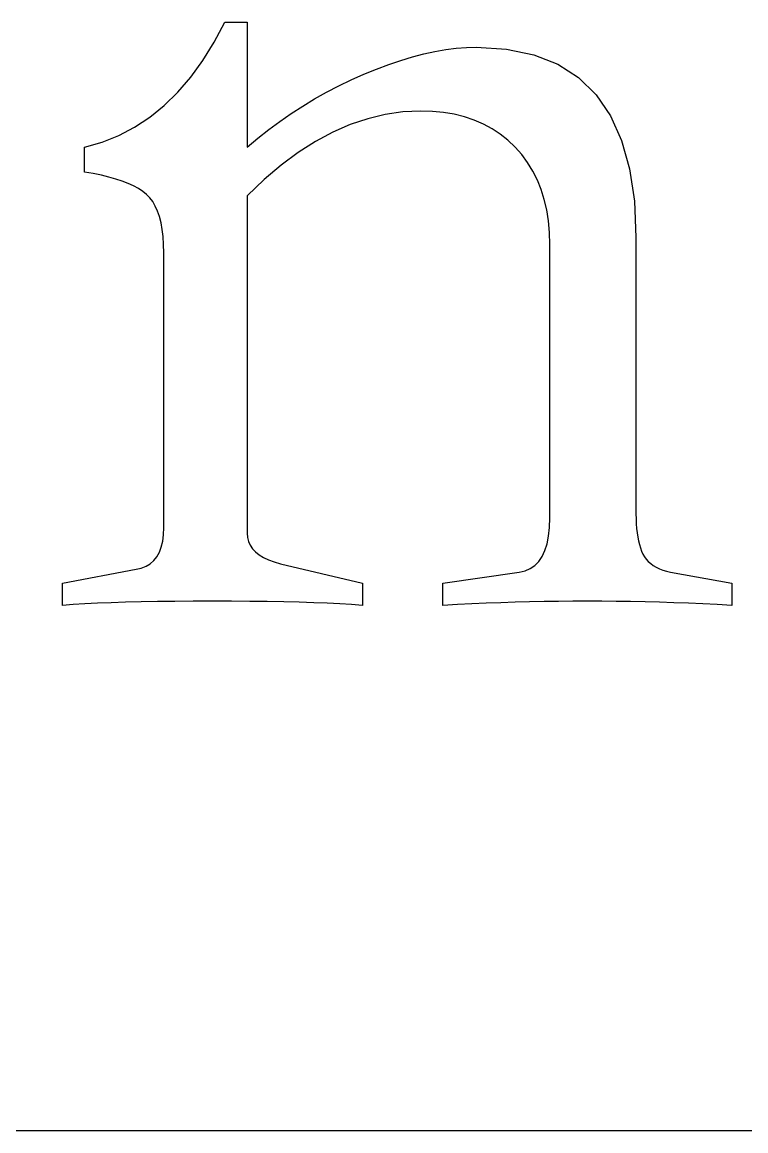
# Model space of a CAD drawing. Header units: millimetres. Extents: x -210 to 210, y -148 to 148.
# Drawn here: x -43.478 to -40.903, y -37.2 to -33.255 of the extents above; entities that cross this region are included whole.
import ezdxf

# ---------------------------------------------------------------- set-up
doc = ezdxf.new("R2010")
doc.units = ezdxf.units.MM
doc.layers.get('0').update_dxf_attribs({"lineweight": 18})

msp = doc.modelspace()

# ---------------------------------------------------------------- linework, layer by layer
at = {"color": 7, "lineweight": 30, "ltscale": 0.002015}
msp.add_line((-42.7944, -33.3264), (-42.7565, -33.2552), dxfattribs=at)
at = {"color": 7, "lineweight": 30, "ltscale": 0.001977}
for p, q in [((-42.7565, -33.2552), (-42.6775, -33.2552)), ((-43.3347, -35.3305), (-43.3347, -35.2515)), ((-42.2673, -35.2515), (-42.2673, -35.3305)), ((-41.9808, -35.3305), (-41.9808, -35.2515)), ((-40.953, -35.2515), (-40.953, -35.3305))]:
    msp.add_line(p, q, dxfattribs=at)
at = {"color": 7, "lineweight": 30, "ltscale": 0.011118}
msp.add_line((-42.6775, -33.2552), (-42.6775, -33.6999), dxfattribs=at)
at = {"color": 7, "lineweight": 30, "ltscale": 0.001921}
msp.add_line((-42.835, -33.3916), (-42.7944, -33.3264), dxfattribs=at)
at = {"color": 7, "lineweight": 30, "ltscale": 0.001048}
msp.add_line((-42.0893, -33.3788), (-42.0487, -33.3683), dxfattribs=at)
at = {"color": 7, "lineweight": 30, "ltscale": 0.001011}
msp.add_line((-42.0487, -33.3683), (-42.0092, -33.3596), dxfattribs=at)
at = {"color": 7, "lineweight": 30, "ltscale": 0.000974443}
msp.add_line((-42.0092, -33.3596), (-41.9708, -33.3528), dxfattribs=at)
at = {"color": 7, "lineweight": 30, "ltscale": 0.000940829}
msp.add_line((-41.9708, -33.3528), (-41.9335, -33.348), dxfattribs=at)
at = {"color": 7, "lineweight": 30, "ltscale": 0.000907729}
msp.add_line((-41.9335, -33.348), (-41.8973, -33.3451), dxfattribs=at)
at = {"color": 7, "lineweight": 30, "ltscale": 0.000878472}
msp.add_line((-41.8973, -33.3451), (-41.8622, -33.3442), dxfattribs=at)
at = {"color": 7, "lineweight": 30, "ltscale": 0.002705}
msp.add_line((-41.8622, -33.3442), (-41.7542, -33.3509), dxfattribs=at)
at = {"color": 7, "lineweight": 30, "ltscale": 0.002468}
msp.add_line((-41.7542, -33.3509), (-41.6576, -33.3712), dxfattribs=at)
at = {"color": 7, "lineweight": 30, "ltscale": 0.002293}
msp.add_line((-41.6576, -33.3712), (-41.5724, -33.4051), dxfattribs=at)
at = {"color": 7, "lineweight": 30, "ltscale": 0.001835}
msp.add_line((-42.8782, -33.4509), (-42.835, -33.3916), dxfattribs=at)
at = {"color": 7, "lineweight": 30, "ltscale": 0.00117}
msp.add_line((-42.2175, -33.4222), (-42.1736, -33.4058), dxfattribs=at)
at = {"color": 7, "lineweight": 30, "ltscale": 0.001128}
msp.add_line((-42.1736, -33.4058), (-42.1309, -33.3914), dxfattribs=at)
at = {"color": 7, "lineweight": 30, "ltscale": 0.001087}
msp.add_line((-42.1309, -33.3914), (-42.0893, -33.3788), dxfattribs=at)
at = {"color": 7, "lineweight": 30, "ltscale": 0.002194}
msp.add_line((-41.5724, -33.4051), (-41.4985, -33.4525), dxfattribs=at)
at = {"color": 7, "lineweight": 30, "ltscale": 0.00176}
msp.add_line((-42.9241, -33.5043), (-42.8782, -33.4509), dxfattribs=at)
at = {"color": 7, "lineweight": 30, "ltscale": 0.001232}
msp.add_line((-42.3075, -33.4604), (-42.2624, -33.4405), dxfattribs=at)
at = {"color": 7, "lineweight": 30, "ltscale": 0.001212}
msp.add_line((-42.2624, -33.4405), (-42.2175, -33.4222), dxfattribs=at)
at = {"color": 7, "lineweight": 30, "ltscale": 0.002182}
msp.add_line((-41.4985, -33.4525), (-41.436, -33.5134), dxfattribs=at)
at = {"color": 7, "lineweight": 30, "ltscale": 0.001225}
msp.add_line((-42.3952, -33.5043), (-42.3517, -33.4817), dxfattribs=at)
at = {"color": 7, "lineweight": 30, "ltscale": 0.001228}
msp.add_line((-42.3517, -33.4817), (-42.3075, -33.4604), dxfattribs=at)
at = {"color": 7, "lineweight": 30, "ltscale": 0.001698}
msp.add_line((-42.9727, -33.5517), (-42.9241, -33.5043), dxfattribs=at)
at = {"color": 7, "lineweight": 30, "ltscale": 0.001223}
msp.add_line((-42.4798, -33.5535), (-42.4379, -33.5283), dxfattribs=at)
at = {"color": 7, "lineweight": 30, "ltscale": 0.001224}
for p, q in [((-42.4379, -33.5283), (-42.3952, -33.5043)), ((-42.5209, -33.5802), (-42.4798, -33.5535))]:
    msp.add_line(p, q, dxfattribs=at)
at = {"color": 7, "lineweight": 30, "ltscale": 0.002258}
msp.add_line((-41.436, -33.5134), (-41.3849, -33.5879), dxfattribs=at)
at = {"color": 7, "lineweight": 30, "ltscale": 0.001648}
msp.add_line((-43.0239, -33.5932), (-42.9727, -33.5517), dxfattribs=at)
at = {"color": 7, "lineweight": 30, "ltscale": 0.001615}
msp.add_line((-43.0778, -33.6288), (-43.0239, -33.5932), dxfattribs=at)
at = {"color": 7, "lineweight": 30, "ltscale": 0.00123}
msp.add_line((-42.6008, -33.6374), (-42.5612, -33.6081), dxfattribs=at)
at = {"color": 7, "lineweight": 30, "ltscale": 0.001226}
msp.add_line((-42.5612, -33.6081), (-42.5209, -33.5802), dxfattribs=at)
at = {"color": 7, "lineweight": 30, "ltscale": 0.001642}
msp.add_line((-42.2482, -33.5986), (-42.3104, -33.6197), dxfattribs=at)
at = {"color": 7, "lineweight": 30, "ltscale": 0.001607}
msp.add_line((-42.1857, -33.5835), (-42.2482, -33.5986), dxfattribs=at)
at = {"color": 7, "lineweight": 30, "ltscale": 0.001586}
msp.add_line((-42.1229, -33.5745), (-42.1857, -33.5835), dxfattribs=at)
at = {"color": 7, "lineweight": 30, "ltscale": 0.00158}
msp.add_line((-42.0598, -33.5715), (-42.1229, -33.5745), dxfattribs=at)
at = {"color": 7, "lineweight": 30, "ltscale": 0.00104}
msp.add_line((-42.0182, -33.5727), (-42.0598, -33.5715), dxfattribs=at)
at = {"color": 7, "lineweight": 30, "ltscale": 0.001}
msp.add_line((-41.9784, -33.5766), (-42.0182, -33.5727), dxfattribs=at)
at = {"color": 7, "lineweight": 30, "ltscale": 0.000964845}
msp.add_line((-41.9403, -33.583), (-41.9784, -33.5766), dxfattribs=at)
at = {"color": 7, "lineweight": 30, "ltscale": 0.000933806}
msp.add_line((-41.9041, -33.592), (-41.9403, -33.583), dxfattribs=at)
at = {"color": 7, "lineweight": 30, "ltscale": 0.00090932}
msp.add_line((-41.8696, -33.6036), (-41.9041, -33.592), dxfattribs=at)
at = {"color": 7, "lineweight": 30, "ltscale": 0.000891595}
msp.add_line((-41.8369, -33.6177), (-41.8696, -33.6036), dxfattribs=at)
at = {"color": 7, "lineweight": 30, "ltscale": 0.002415}
msp.add_line((-41.3849, -33.5879), (-41.3451, -33.6759), dxfattribs=at)
at = {"color": 7, "lineweight": 30, "ltscale": 0.001597}
msp.add_line((-43.1344, -33.6584), (-43.0778, -33.6288), dxfattribs=at)
at = {"color": 7, "lineweight": 30, "ltscale": 0.001235}
msp.add_line((-42.6395, -33.668), (-42.6008, -33.6374), dxfattribs=at)
at = {"color": 7, "lineweight": 30, "ltscale": 0.001749}
msp.add_line((-42.3723, -33.6468), (-42.434, -33.68), dxfattribs=at)
at = {"color": 7, "lineweight": 30, "ltscale": 0.00169}
msp.add_line((-42.3104, -33.6197), (-42.3723, -33.6468), dxfattribs=at)
at = {"color": 7, "lineweight": 30, "ltscale": 0.000878516}
msp.add_line((-41.8059, -33.6344), (-41.8369, -33.6177), dxfattribs=at)
at = {"color": 7, "lineweight": 30, "ltscale": 0.000873391}
msp.add_line((-41.7768, -33.6537), (-41.8059, -33.6344), dxfattribs=at)
at = {"color": 7, "lineweight": 30, "ltscale": 0.001611}
msp.add_line((-43.2556, -33.6999), (-43.1937, -33.6821), dxfattribs=at)
at = {"color": 7, "lineweight": 30, "ltscale": 0.001595}
msp.add_line((-43.1937, -33.6821), (-43.1344, -33.6584), dxfattribs=at)
at = {"color": 7, "lineweight": 30, "ltscale": 0.00124}
msp.add_line((-42.6775, -33.6999), (-42.6395, -33.668), dxfattribs=at)
at = {"color": 7, "lineweight": 30, "ltscale": 0.00182}
msp.add_line((-42.434, -33.68), (-42.4953, -33.7191), dxfattribs=at)
at = {"color": 7, "lineweight": 30, "ltscale": 0.000875523}
msp.add_line((-41.7494, -33.6755), (-41.7768, -33.6537), dxfattribs=at)
at = {"color": 7, "lineweight": 30, "ltscale": 0.000884326}
msp.add_line((-41.7238, -33.6999), (-41.7494, -33.6755), dxfattribs=at)
at = {"color": 7, "lineweight": 30, "ltscale": 0.002636}
msp.add_line((-41.3451, -33.6759), (-41.3166, -33.7774), dxfattribs=at)
at = {"color": 7, "lineweight": 30, "ltscale": 0.002224}
msp.add_line((-43.2556, -33.7889), (-43.2556, -33.6999), dxfattribs=at)
at = {"color": 7, "lineweight": 30, "ltscale": 0.001898}
msp.add_line((-42.4953, -33.7191), (-42.5563, -33.7644), dxfattribs=at)
at = {"color": 7, "lineweight": 30, "ltscale": 0.000886456}
msp.add_line((-41.7003, -33.7265), (-41.7238, -33.6999), dxfattribs=at)
at = {"color": 7, "lineweight": 30, "ltscale": 0.000882281}
msp.add_line((-41.6794, -33.7549), (-41.7003, -33.7265), dxfattribs=at)
at = {"color": 7, "lineweight": 30, "ltscale": 0.001986}
msp.add_line((-42.5563, -33.7644), (-42.617, -33.8156), dxfattribs=at)
at = {"color": 7, "lineweight": 30, "ltscale": 0.000884516}
msp.add_line((-41.6608, -33.785), (-41.6794, -33.7549), dxfattribs=at)
at = {"color": 7, "lineweight": 30, "ltscale": 0.000777838}
msp.add_line((-43.2249, -33.7941), (-43.2556, -33.7889), dxfattribs=at)
at = {"color": 7, "lineweight": 30, "ltscale": 0.000732566}
msp.add_line((-43.1962, -33.7999), (-43.2249, -33.7941), dxfattribs=at)
at = {"color": 7, "lineweight": 30, "ltscale": 0.00068963}
msp.add_line((-43.1694, -33.8064), (-43.1962, -33.7999), dxfattribs=at)
at = {"color": 7, "lineweight": 30, "ltscale": 0.000645978}
msp.add_line((-43.1445, -33.8134), (-43.1694, -33.8064), dxfattribs=at)
at = {"color": 7, "lineweight": 30, "ltscale": 0.000893599}
msp.add_line((-41.6447, -33.8169), (-41.6608, -33.785), dxfattribs=at)
at = {"color": 7, "lineweight": 30, "ltscale": 0.002908}
msp.add_line((-41.3166, -33.7774), (-41.2996, -33.8925), dxfattribs=at)
at = {"color": 7, "lineweight": 30, "ltscale": 0.000604484}
msp.add_line((-43.1216, -33.821), (-43.1445, -33.8134), dxfattribs=at)
at = {"color": 7, "lineweight": 30, "ltscale": 0.000564308}
msp.add_line((-43.1005, -33.8292), (-43.1216, -33.821), dxfattribs=at)
at = {"color": 7, "lineweight": 30, "ltscale": 0.00052572}
msp.add_line((-43.0814, -33.838), (-43.1005, -33.8292), dxfattribs=at)
at = {"color": 7, "lineweight": 30, "ltscale": 0.00048885}
msp.add_line((-43.0643, -33.8474), (-43.0814, -33.838), dxfattribs=at)
at = {"color": 7, "lineweight": 30, "ltscale": 0.002081}
msp.add_line((-42.617, -33.8156), (-42.6775, -33.8729), dxfattribs=at)
at = {"color": 7, "lineweight": 30, "ltscale": 0.000908135}
msp.add_line((-41.6312, -33.8506), (-41.6447, -33.8169), dxfattribs=at)
at = {"color": 7, "lineweight": 30, "ltscale": 0.000455911}
msp.add_line((-43.049, -33.8574), (-43.0643, -33.8474), dxfattribs=at)
at = {"color": 7, "lineweight": 30, "ltscale": 0.000424658}
msp.add_line((-43.0357, -33.8679), (-43.049, -33.8574), dxfattribs=at)
at = {"color": 7, "lineweight": 30, "ltscale": 0.000417563}
msp.add_line((-43.024, -33.8798), (-43.0357, -33.8679), dxfattribs=at)
at = {"color": 7, "lineweight": 30, "ltscale": 0.000433968}
msp.add_line((-43.0135, -33.8936), (-43.024, -33.8798), dxfattribs=at)
at = {"color": 7, "lineweight": 30, "ltscale": 0.030018}
msp.add_line((-42.6775, -33.8729), (-42.6775, -35.0736), dxfattribs=at)
at = {"color": 7, "lineweight": 30, "ltscale": 0.000929379}
msp.add_line((-41.6201, -33.8861), (-41.6312, -33.8506), dxfattribs=at)
at = {"color": 7, "lineweight": 30, "ltscale": 0.000956243}
msp.add_line((-41.6114, -33.9234), (-41.6201, -33.8861), dxfattribs=at)
at = {"color": 7, "lineweight": 30, "ltscale": 0.000458563}
msp.add_line((-43.0042, -33.9094), (-43.0135, -33.8936), dxfattribs=at)
at = {"color": 7, "lineweight": 30, "ltscale": 0.000487784}
msp.add_line((-42.9962, -33.9272), (-43.0042, -33.9094), dxfattribs=at)
at = {"color": 7, "lineweight": 30, "ltscale": 0.000988014}
msp.add_line((-41.6052, -33.9624), (-41.6114, -33.9234), dxfattribs=at)
at = {"color": 7, "lineweight": 30, "ltscale": 0.003219}
msp.add_line((-41.2996, -33.8925), (-41.2939, -34.0211), dxfattribs=at)
at = {"color": 7, "lineweight": 30, "ltscale": 0.000522232}
msp.add_line((-42.9894, -33.947), (-42.9962, -33.9272), dxfattribs=at)
at = {"color": 7, "lineweight": 30, "ltscale": 0.000561049}
msp.add_line((-42.9838, -33.9687), (-42.9894, -33.947), dxfattribs=at)
at = {"color": 7, "lineweight": 30, "ltscale": 0.001025}
msp.add_line((-41.6015, -34.0032), (-41.6052, -33.9624), dxfattribs=at)
at = {"color": 7, "lineweight": 30, "ltscale": 0.00060281}
msp.add_line((-42.9795, -33.9924), (-42.9838, -33.9687), dxfattribs=at)
at = {"color": 7, "lineweight": 30, "ltscale": 0.000647}
msp.add_line((-42.9764, -34.0181), (-42.9795, -33.9924), dxfattribs=at)
at = {"color": 7, "lineweight": 30, "ltscale": 0.001065}
msp.add_line((-41.6003, -34.0458), (-41.6015, -34.0032), dxfattribs=at)
at = {"color": 7, "lineweight": 30, "ltscale": 0.000693169}
msp.add_line((-42.9745, -34.0458), (-42.9764, -34.0181), dxfattribs=at)
at = {"color": 7, "lineweight": 30, "ltscale": 0.024582}
msp.add_line((-41.2939, -34.0211), (-41.2939, -35.0044), dxfattribs=at)
at = {"color": 7, "lineweight": 30, "ltscale": 0.000741353}
msp.add_line((-42.9739, -34.0755), (-42.9745, -34.0458), dxfattribs=at)
at = {"color": 7, "lineweight": 30, "ltscale": 0.024459}
msp.add_line((-42.9739, -35.0538), (-42.9739, -34.0755), dxfattribs=at)
at = {"color": 7, "lineweight": 30, "ltscale": 0.024335}
msp.add_line((-41.6003, -35.0192), (-41.6003, -34.0458), dxfattribs=at)
at = {"color": 7, "lineweight": 30, "ltscale": 0.000849214}
msp.add_line((-41.6014, -35.0532), (-41.6003, -35.0192), dxfattribs=at)
at = {"color": 7, "lineweight": 30, "ltscale": 0.000458387}
msp.add_line((-41.2939, -35.0044), (-41.2937, -35.0227), dxfattribs=at)
at = {"color": 7, "lineweight": 30, "ltscale": 0.000436595}
msp.add_line((-41.2937, -35.0227), (-41.2929, -35.0402), dxfattribs=at)
at = {"color": 7, "lineweight": 30, "ltscale": 0.000637713}
msp.add_line((-42.9749, -35.0793), (-42.9739, -35.0538), dxfattribs=at)
at = {"color": 7, "lineweight": 30, "ltscale": 0.000771088}
msp.add_line((-41.6046, -35.0838), (-41.6014, -35.0532), dxfattribs=at)
at = {"color": 7, "lineweight": 30, "ltscale": 0.000415018}
msp.add_line((-41.2929, -35.0402), (-41.2917, -35.0567), dxfattribs=at)
at = {"color": 7, "lineweight": 30, "ltscale": 0.000393797}
msp.add_line((-41.2917, -35.0567), (-41.29, -35.0724), dxfattribs=at)
at = {"color": 7, "lineweight": 30, "ltscale": 0.000533318}
msp.add_line((-42.9828, -35.1232), (-42.9779, -35.1024), dxfattribs=at)
at = {"color": 7, "lineweight": 30, "ltscale": 0.000582835}
msp.add_line((-42.9779, -35.1024), (-42.9749, -35.0793), dxfattribs=at)
at = {"color": 7, "lineweight": 30, "ltscale": 0.00038396}
msp.add_line((-42.6775, -35.0736), (-42.6763, -35.0889), dxfattribs=at)
at = {"color": 7, "lineweight": 30, "ltscale": 0.000369156}
msp.add_line((-42.6763, -35.0889), (-42.6727, -35.1032), dxfattribs=at)
at = {"color": 7, "lineweight": 30, "ltscale": 0.000365092}
msp.add_line((-42.6727, -35.1032), (-42.6668, -35.1166), dxfattribs=at)
at = {"color": 7, "lineweight": 30, "ltscale": 0.000699198}
msp.add_line((-41.6101, -35.1113), (-41.6046, -35.0838), dxfattribs=at)
at = {"color": 7, "lineweight": 30, "ltscale": 0.000373439}
msp.add_line((-41.29, -35.0724), (-41.2877, -35.0872), dxfattribs=at)
at = {"color": 7, "lineweight": 30, "ltscale": 0.000353716}
msp.add_line((-41.2877, -35.0872), (-41.285, -35.101), dxfattribs=at)
at = {"color": 7, "lineweight": 30, "ltscale": 0.000334739}
msp.add_line((-41.285, -35.101), (-41.2818, -35.114), dxfattribs=at)
at = {"color": 7, "lineweight": 30, "ltscale": 0.000457791}
msp.add_line((-42.9986, -35.1576), (-42.9897, -35.1416), dxfattribs=at)
at = {"color": 7, "lineweight": 30, "ltscale": 0.000491036}
msp.add_line((-42.9897, -35.1416), (-42.9828, -35.1232), dxfattribs=at)
at = {"color": 7, "lineweight": 30, "ltscale": 0.000371784}
msp.add_line((-42.6668, -35.1166), (-42.6585, -35.1289), dxfattribs=at)
at = {"color": 7, "lineweight": 30, "ltscale": 0.000389685}
msp.add_line((-42.6585, -35.1289), (-42.6478, -35.1403), dxfattribs=at)
at = {"color": 7, "lineweight": 30, "ltscale": 0.000417031}
msp.add_line((-42.6478, -35.1403), (-42.6348, -35.1506), dxfattribs=at)
at = {"color": 7, "lineweight": 30, "ltscale": 0.00057715}
msp.add_line((-41.6275, -35.1563), (-41.6177, -35.1354), dxfattribs=at)
at = {"color": 7, "lineweight": 30, "ltscale": 0.000633044}
msp.add_line((-41.6177, -35.1354), (-41.6101, -35.1113), dxfattribs=at)
at = {"color": 7, "lineweight": 30, "ltscale": 0.000316278}
msp.add_line((-41.2818, -35.114), (-41.2781, -35.1261), dxfattribs=at)
at = {"color": 7, "lineweight": 30, "ltscale": 0.000299496}
msp.add_line((-41.2781, -35.1261), (-41.2739, -35.1374), dxfattribs=at)
at = {"color": 7, "lineweight": 30, "ltscale": 0.000283726}
msp.add_line((-41.2739, -35.1374), (-41.2692, -35.1477), dxfattribs=at)
at = {"color": 7, "lineweight": 30, "ltscale": 0.000274383}
msp.add_line((-41.2692, -35.1477), (-41.2638, -35.1572), dxfattribs=at)
at = {"color": 7, "lineweight": 30, "ltscale": 0.000432371}
msp.add_line((-43.0372, -35.1914), (-43.0224, -35.1825), dxfattribs=at)
at = {"color": 7, "lineweight": 30, "ltscale": 0.000427237}
msp.add_line((-43.0224, -35.1825), (-43.0095, -35.1712), dxfattribs=at)
at = {"color": 7, "lineweight": 30, "ltscale": 0.000436302}
msp.add_line((-43.0095, -35.1712), (-42.9986, -35.1576), dxfattribs=at)
at = {"color": 7, "lineweight": 30, "ltscale": 0.000451289}
msp.add_line((-42.6348, -35.1506), (-42.6194, -35.16), dxfattribs=at)
at = {"color": 7, "lineweight": 30, "ltscale": 0.000491794}
msp.add_line((-42.6194, -35.16), (-42.6016, -35.1684), dxfattribs=at)
at = {"color": 7, "lineweight": 30, "ltscale": 0.000536585}
msp.add_line((-42.6016, -35.1684), (-42.5814, -35.1759), dxfattribs=at)
at = {"color": 7, "lineweight": 30, "ltscale": 0.000586239}
msp.add_line((-42.5814, -35.1759), (-42.5589, -35.1823), dxfattribs=at)
at = {"color": 7, "lineweight": 30, "ltscale": 0.007491}
msp.add_line((-42.5589, -35.1823), (-42.2673, -35.2515), dxfattribs=at)
at = {"color": 7, "lineweight": 30, "ltscale": 0.000493272}
msp.add_line((-41.6699, -35.1995), (-41.6536, -35.1884), dxfattribs=at)
at = {"color": 7, "lineweight": 30, "ltscale": 0.000503892}
msp.add_line((-41.6536, -35.1884), (-41.6394, -35.174), dxfattribs=at)
at = {"color": 7, "lineweight": 30, "ltscale": 0.000532829}
msp.add_line((-41.6394, -35.174), (-41.6275, -35.1563), dxfattribs=at)
at = {"color": 7, "lineweight": 30, "ltscale": 0.000273619}
msp.add_line((-41.2638, -35.1572), (-41.2574, -35.1661), dxfattribs=at)
at = {"color": 7, "lineweight": 30, "ltscale": 0.000275439}
msp.add_line((-41.2574, -35.1661), (-41.2499, -35.1742), dxfattribs=at)
at = {"color": 7, "lineweight": 30, "ltscale": 0.000280742}
msp.add_line((-41.2499, -35.1742), (-41.2415, -35.1817), dxfattribs=at)
at = {"color": 7, "lineweight": 30, "ltscale": 0.000289045}
msp.add_line((-41.2415, -35.1817), (-41.2322, -35.1885), dxfattribs=at)
at = {"color": 7, "lineweight": 30, "ltscale": 0.006663}
msp.add_line((-43.3347, -35.2515), (-43.0728, -35.202), dxfattribs=at)
at = {"color": 7, "lineweight": 30, "ltscale": 0.000480585}
msp.add_line((-43.0728, -35.202), (-43.054, -35.1979), dxfattribs=at)
at = {"color": 7, "lineweight": 30, "ltscale": 0.000450123}
msp.add_line((-43.054, -35.1979), (-43.0372, -35.1914), dxfattribs=at)
at = {"color": 7, "lineweight": 30, "ltscale": 0.006866}
msp.add_line((-41.9808, -35.2515), (-41.709, -35.2119), dxfattribs=at)
at = {"color": 7, "lineweight": 30, "ltscale": 0.000528374}
msp.add_line((-41.709, -35.2119), (-41.6884, -35.2073), dxfattribs=at)
at = {"color": 7, "lineweight": 30, "ltscale": 0.000502349}
msp.add_line((-41.6884, -35.2073), (-41.6699, -35.1995), dxfattribs=at)
at = {"color": 7, "lineweight": 30, "ltscale": 0.000300564}
msp.add_line((-41.2322, -35.1885), (-41.2218, -35.1945), dxfattribs=at)
at = {"color": 7, "lineweight": 30, "ltscale": 0.000314828}
msp.add_line((-41.2218, -35.1945), (-41.2104, -35.1999), dxfattribs=at)
at = {"color": 7, "lineweight": 30, "ltscale": 0.000329794}
msp.add_line((-41.2104, -35.1999), (-41.1981, -35.2046), dxfattribs=at)
at = {"color": 7, "lineweight": 30, "ltscale": 0.000348117}
msp.add_line((-41.1981, -35.2046), (-41.1848, -35.2086), dxfattribs=at)
at = {"color": 7, "lineweight": 30, "ltscale": 0.000368012}
msp.add_line((-41.1848, -35.2086), (-41.1704, -35.2119), dxfattribs=at)
at = {"color": 7, "lineweight": 30, "ltscale": 0.005524}
msp.add_line((-41.1704, -35.2119), (-40.953, -35.2515), dxfattribs=at)
at = {"color": 7, "lineweight": 30, "ltscale": 0.000959325}
for p, q in [((-43.2964, -35.3277), (-43.3347, -35.3305)), ((-42.2673, -35.3305), (-42.3056, -35.3277))]:
    msp.add_line(p, q, dxfattribs=at)
at = {"color": 7, "lineweight": 30, "ltscale": 0.001042}
for p, q in [((-43.2548, -35.3252), (-43.2964, -35.3277)), ((-42.3056, -35.3277), (-42.3472, -35.3252))]:
    msp.add_line(p, q, dxfattribs=at)
at = {"color": 7, "lineweight": 30, "ltscale": 0.001125}
for p, q in [((-43.2098, -35.3229), (-43.2548, -35.3252)), ((-42.3472, -35.3252), (-42.3921, -35.3229))]:
    msp.add_line(p, q, dxfattribs=at)
at = {"color": 7, "lineweight": 30, "ltscale": 0.001209}
for p, q in [((-43.1615, -35.321), (-43.2098, -35.3229)), ((-42.3921, -35.3229), (-42.4405, -35.321))]:
    msp.add_line(p, q, dxfattribs=at)
at = {"color": 7, "lineweight": 30, "ltscale": 0.001293}
for p, q in [((-43.1098, -35.3194), (-43.1615, -35.321)), ((-42.4405, -35.321), (-42.4922, -35.3194))]:
    msp.add_line(p, q, dxfattribs=at)
at = {"color": 7, "lineweight": 30, "ltscale": 0.001376}
for p, q in [((-43.0548, -35.3181), (-43.1098, -35.3194)), ((-42.4922, -35.3194), (-42.5472, -35.3181))]:
    msp.add_line(p, q, dxfattribs=at)
at = {"color": 7, "lineweight": 30, "ltscale": 0.00146}
for p, q in [((-42.9964, -35.317), (-43.0548, -35.3181)), ((-42.5472, -35.3181), (-42.6056, -35.317))]:
    msp.add_line(p, q, dxfattribs=at)
at = {"color": 7, "lineweight": 30, "ltscale": 0.001544}
for p, q in [((-42.9346, -35.3163), (-42.9964, -35.317)), ((-42.6056, -35.317), (-42.6674, -35.3163))]:
    msp.add_line(p, q, dxfattribs=at)
at = {"color": 7, "lineweight": 30, "ltscale": 0.001628}
for p, q in [((-42.8695, -35.3158), (-42.9346, -35.3163)), ((-42.6674, -35.3163), (-42.7325, -35.3158))]:
    msp.add_line(p, q, dxfattribs=at)
at = {"color": 7, "lineweight": 30, "ltscale": 0.001712}
for p, q in [((-42.801, -35.3157), (-42.8695, -35.3158)), ((-42.7325, -35.3158), (-42.801, -35.3157))]:
    msp.add_line(p, q, dxfattribs=at)
at = {"color": 7, "lineweight": 30, "ltscale": 0.001287}
for p, q in [((-41.9294, -35.3277), (-41.9808, -35.3305)), ((-40.953, -35.3305), (-41.0044, -35.3277))]:
    msp.add_line(p, q, dxfattribs=at)
at = {"color": 7, "lineweight": 30, "ltscale": 0.001286}
for p, q in [((-41.878, -35.3252), (-41.9294, -35.3277)), ((-41.8266, -35.3229), (-41.878, -35.3252)), ((-41.7752, -35.321), (-41.8266, -35.3229)), ((-41.4669, -35.3157), (-41.5183, -35.3158)), ((-41.1071, -35.3229), (-41.1585, -35.321)), ((-41.0558, -35.3252), (-41.1071, -35.3229)), ((-41.0044, -35.3277), (-41.0558, -35.3252))]:
    msp.add_line(p, q, dxfattribs=at)
at = {"color": 7, "lineweight": 30, "ltscale": 0.001285}
for p, q in [((-41.7238, -35.3194), (-41.7752, -35.321)), ((-41.6724, -35.3181), (-41.7238, -35.3194)), ((-41.621, -35.317), (-41.6724, -35.3181)), ((-41.5183, -35.3158), (-41.5697, -35.3163)), ((-41.3641, -35.3163), (-41.4155, -35.3158)), ((-41.3127, -35.317), (-41.3641, -35.3163)), ((-41.2613, -35.3181), (-41.3127, -35.317)), ((-41.2099, -35.3194), (-41.2613, -35.3181)), ((-41.1585, -35.321), (-41.2099, -35.3194))]:
    msp.add_line(p, q, dxfattribs=at)
at = {"color": 7, "lineweight": 30, "ltscale": 0.001284}
for p, q in [((-41.5697, -35.3163), (-41.621, -35.317)), ((-41.4155, -35.3158), (-41.4669, -35.3157))]:
    msp.add_line(p, q, dxfattribs=at)
at = {"color": 7, "lineweight": 30}
msp.add_line((-30.2653, -37.2001), (-51.2177, -37.2001), dxfattribs=at)

doc.saveas('drawing.dxf')
